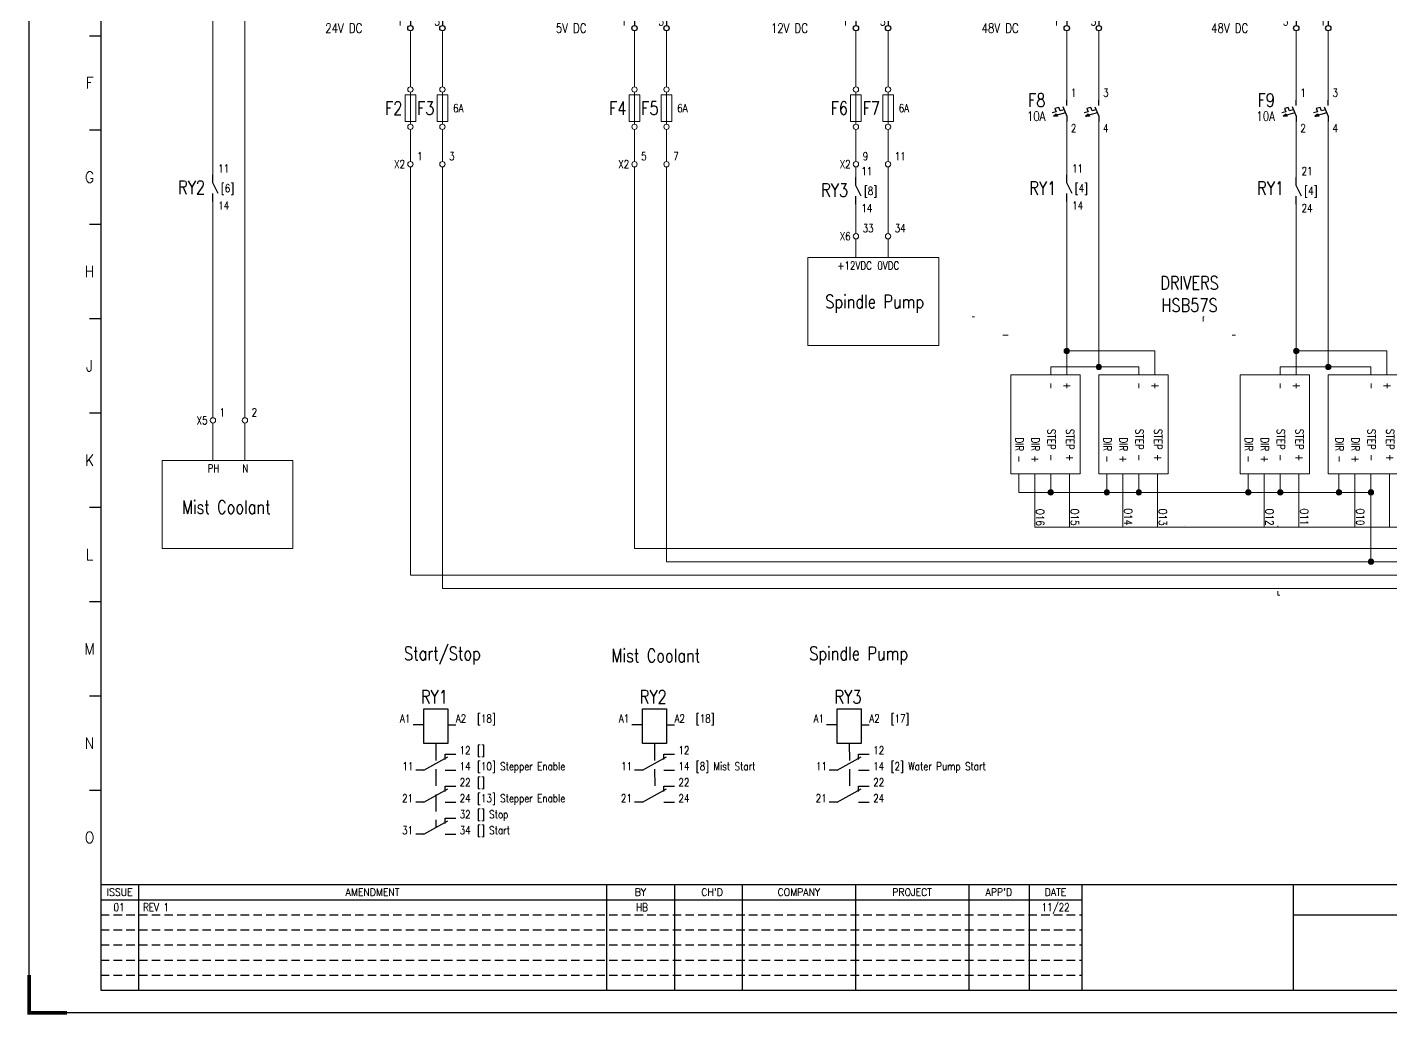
# Model space of a CAD drawing. Header units: millimetres. Extents: x -28 to 759, y -49 to 508.
# Drawn here: x -28 to 483, y -49 to 321 of the extents above; entities that cross this region are included whole.
import ezdxf
from ezdxf.enums import TextEntityAlignment as Align

# ---------------------------------------------------------------- set-up
doc = ezdxf.new("R2010")
doc.units = ezdxf.units.MM
for name, pattern in [('ACAD_ISO03W100', [30, 12, -18]), ('HIDDEN', [9.525, 6.35, -3.175]), ('HIDDEN2', [4.7625, 3.175, -1.5875])]:
    doc.linetypes.add(name, pattern=pattern)
for name, color, linetype in [('BORDER', 7, 'Continuous'), ('Devices', 3, 'Continuous'), ('Layer1', 3, 'Continuous'), ('Layer3', 3, 'Continuous'), ('Layer4', 4, 'Continuous'), ('Text', 4, 'Continuous')]:
    doc.layers.add(name, color=color, linetype=linetype)
doc.layers.add('Layer2', color=4, linetype='Continuous', lineweight=20)
doc.layers.add('PDF3_Solid Fills', color=7, linetype='Continuous', true_color=0x060808)
doc.layers.add('PDF4_Solid Fills', color=7, linetype='Continuous', true_color=0x060808)
doc.styles.add('ROMANS', font='romans.shx', dxfattribs={"width": 0.9, "height": 3})
doc.styles.add('S30', font='romans', dxfattribs={"width": 0.8, "height": 3})
doc.styles.add('S35', font='romans.shx', dxfattribs={"width": 0.8, "height": 3.5})
doc.styles.add('S50', font='romans', dxfattribs={"width": 0.8, "height": 5})
doc.styles.add('SIMPLEX', font='SIMPLEX.shx', dxfattribs={"width": 0.8, "height": 1.5})
pattern_1 = [(0, (0, 0), (0, 6.985), [5.08, -1.905]), (90, (0, 0), (-6.985, 4e-16), [5.08, -1.905])]

# ---------------------------------------------------------------- blocks, each defined once
blk = doc.blocks.new('PBA BLOCK 2')
at = {"layer": 'BORDER', "color": 4, "linetype": 'Continuous'}
for p, q in [((7, 6), (7, 561.76)), ((33.87, 549.03), (33.87, 14.48)), ((33.87, 54.08), (783.36, 54.08)), ((48.01, 54.08), (48.01, 14.48)), ((223.36, 54.08), (223.36, 14.48)), ((248.82, 54.08), (248.82, 14.48)), ((274.27, 54.08), (274.27, 14.48)), ((316.7, 54.08), (316.7, 14.48)), ((359.12, 54.08), (359.12, 14.48)), ((381.75, 54.08), (381.75, 14.48)), ((401.55, 54.08), (401.55, 14.48)), ((480.74, 54.08), (480.74, 14.48)), ((33.87, 48.42), (401.55, 48.42)), ((480.74, 42.77), (636.29, 42.77)), ((33.87, 14.48), (783.36, 14.48)), ((791.85, 6), (7, 6))]:
    blk.add_line(p, q, dxfattribs=at)
at = {"layer": 'BORDER', "color": 9, "linetype": 'Continuous'}
for p, q in [((29.63, 372.26), (33.87, 372.26)), ((29.63, 336.91), (33.87, 336.91)), ((29.63, 301.56), (33.87, 301.56)), ((29.63, 266.2), (33.87, 266.2)), ((29.63, 230.85), (33.87, 230.85)), ((29.63, 195.49), (33.87, 195.49)), ((29.63, 160.14), (33.87, 160.14)), ((29.63, 124.79), (33.87, 124.79)), ((29.63, 89.43), (33.87, 89.43))]:
    blk.add_line(p, q, dxfattribs=at)
at = {"layer": 'BORDER', "color": 9, "linetype": 'HIDDEN2'}
for p, q in [((33.87, 42.77), (401.55, 42.77)), ((33.87, 37.11), (401.55, 37.11)), ((33.87, 31.45), (401.55, 31.45)), ((33.87, 25.8), (401.55, 25.8)), ((33.87, 20.14), (401.55, 20.14))]:
    blk.add_line(p, q, dxfattribs=at)
at = {"layer": 'BORDER', "color": 9, "linetype": 'Continuous', "const_width": 1.41}
blk.add_lwpolyline([(7, 20.14), (7, 6), (21.14, 6)], dxfattribs=at)
at = {"linetype": 'HIDDEN', "width": 0.8}
for tag, height, style, p in [('ISSUE_1', 3, 'S30', (40.69, 45.57)), ('BY_1', 3, 'S30', (236.69, 45.57)), ('CHD_1', 3, 'S30', (262.69, 45.57)), ('COMPANY_1', 3, 'S30', (295.69, 45.57)), ('PROJECT_1', 3, 'S30', (338.69, 45.57)), ('APPD_1', 3, 'S30', (370.69, 45.57)), ('DATE_1', 3, 'S30', (391.69, 45.57)), ('TITLE', 5, 'S50', (555.69, 48.22)), ('ISSUE_2', 3, 'S30', (41.03, 39.92)), ('BY_2', 3, 'S30', (236.69, 39.87)), ('CHD_2', 3, 'S30', (262.69, 39.87)), ('COMPANY_2', 3, 'S30', (295.69, 39.87)), ('PROJECT_2', 3, 'S30', (338.69, 39.87)), ('APPD_2', 3, 'S30', (370.69, 39.87)), ('DATE_2', 3, 'S30', (391.69, 39.87)), ('ISSUE_3', 3, 'S30', (41.03, 34.22)), ('BY_3', 3, 'S30', (236.69, 34.21)), ('CHD_3', 3, 'S30', (262.69, 34.21)), ('COMPANY_3', 3, 'S30', (295.69, 34.21)), ('PROJECT_3', 3, 'S30', (338.69, 34.21)), ('APPD_3', 3, 'S30', (370.69, 34.21)), ('DATE_3', 3, 'S30', (391.69, 34.21)), ('ISSUE_4', 3, 'S30', (41.03, 28.52)), ('BY_4', 3, 'S30', (236.69, 28.55)), ('CHD_4', 3, 'S30', (262.69, 28.55)), ('COMPANY_4', 3, 'S30', (295.69, 28.55)), ('PROJECT_4', 3, 'S30', (338.69, 28.55)), ('APPD_4', 3, 'S30', (370.69, 28.55)), ('DATE_4', 3, 'S30', (391.69, 28.55)), ('ISSUE_5', 3, 'S30', (41.03, 22.82)), ('BY_5', 3, 'S30', (236.69, 22.89)), ('CHD_5', 3, 'S30', (262.69, 22.89)), ('COMPANY_5', 3, 'S30', (295.69, 22.89)), ('PROJECT_5', 3, 'S30', (338.69, 22.89)), ('APPD_5', 3, 'S30', (370.69, 22.89)), ('DATE_5', 3, 'S30', (391.69, 22.89)), ('ISSUE_6', 3, 'S30', (41.03, 17.12)), ('BY_6', 3, 'S30', (236.69, 17.23)), ('CHD_6', 3, 'S30', (262.69, 17.23)), ('COMPANY_6', 3, 'S30', (295.69, 17.23)), ('PROJECT_6', 3, 'S30', (338.69, 17.23)), ('APPD_6', 3, 'S30', (370.69, 17.23)), ('DATE_6', 3, 'S30', (391.69, 17.23))]:
    blk.add_attdef(tag, text='', height=height, dxfattribs=dict(at, style=style)).set_placement(p, align=Align.MIDDLE_CENTER)
at = {"linetype": 'HIDDEN', "style": 'S30', "width": 0.8}
for tag, p in [('AMMENDMENT_1', (49.69, 45.57)), ('AMMENDMENT_2', (49.69, 39.87)), ('AMMENDMENT_3', (49.69, 34.26)), ('AMMENDMENT_4', (49.69, 28.6)), ('AMMENDMENT_5', (49.69, 22.95)), ('AMMENDMENT_6', (49.69, 17.29))]:
    blk.add_attdef(tag, text='', height=3, dxfattribs=at).set_placement(p, align=Align.MIDDLE_LEFT)
at = {"linetype": 'HIDDEN', "style": 'S35', "width": 0.8}
for tag, p in [('JOB_NO.', (681, 45.83)), ('DRAWING_NUMBER', (681, 36.83)), ('MANUFACTURER', (681, 28.83))]:
    blk.add_attdef(tag, text='', height=3.5, dxfattribs=at).set_placement(p, align=Align.BOTTOM_LEFT)
for tag, p in [('SUBTITLE_1', (555.69, 37.22)), ('SUBTITLE_2', (555.69, 30.22)), ('SUBTITLE_3', (555.69, 23.22))]:
    blk.add_attdef(tag, text='', height=3.5, dxfattribs=at).set_placement(p, align=Align.MIDDLE)
at = {"linetype": 'HIDDEN', "style": 'S50', "width": 0.8}
blk.add_attdef('01', (774.69, 19.22), '', height=5, dxfattribs=at)
at = {"layer": 'BORDER', "color": 9, "linetype": 'Continuous', "style": 'ROMANS', "width": 0.9}
for s, p in [('F', (29.63, 354.59)), ('G', (29.63, 319.23)), ('H', (29.63, 283.88)), ('J', (29.63, 248.53)), ('K', (29.63, 213.17)), ('L', (29.63, 177.82)), ('M', (29.63, 142.46)), ('N', (29.63, 107.11)), ('O', (29.63, 71.76))]:
    blk.add_text(s, height=4.24, dxfattribs=at).set_placement(p, align=Align.MIDDLE)
for s, p in [('ISSUE', (40.94, 49.84)), ('AMENDMENT', (135.69, 49.84))]:
    blk.add_text(s, height=2.828, dxfattribs=at).set_placement(p, align=Align.CENTER)
at = {"layer": 'BORDER', "color": 9, "linetype": 'HIDDEN', "style": 'ROMANS', "width": 0.9}
for s, p in [('BY', (236.09, 49.84)), ("CH'D", (262.96, 49.84)), ('COMPANY', (295.48, 49.84)), ('PROJECT', (337.91, 49.84)), ("APP'D", (370.43, 49.84)), ('DATE', (391.65, 49.84))]:
    blk.add_text(s, height=2.828, dxfattribs=at).set_placement(p, align=Align.CENTER)
blk = doc.blocks.new('*U22')
at = {"layer": 'Devices', "linetype": 'Continuous'}
for p, q in [((0, -15), (0, -1)), ((12, -1), (12, -15)), ((24, -45), (-12, -15)), ((24, -30), (30, -30)), ((30, -30), (30, -42)), ((6, -39.87), (-3, -39.87)), ((0, -42.87), (-3, -42.87)), ((0, -45), (0, -59)), ((6, -42.87), (3, -42.87)), ((12, -45), (12, -59)), ((25, -42), (35, -42)), ((27, -45), (33, -45)), ((29, -48), (31, -48))]:
    blk.add_line(p, q, dxfattribs=at)
blk.add_lwpolyline([(-12, -15), (24, -15), (24, -45), (-12, -45)], close=True, dxfattribs=at)
at = {"layer": 'Devices'}
blk.add_lwpolyline([(8, -21, -0.867295), (15, -21, 0.867295), (22, -21, -0.477072)], format="xyb", dxfattribs=at)
at = {"layer": 'Devices', "linetype": 'Continuous'}
for centre in [(0, 0), (12, 0), (0, -60), (12, -60)]:
    blk.add_circle(centre, 1, dxfattribs=at)
at = {"style": 'SIMPLEX', "width": 0.8}
for tag, p in [('3', (-5, -2)), ('2', (8, -2)), ('V+', (1, -14)), ('V-', (13, -14)), ('+', (2, -49)), ('-', (14, -49)), ('5', (-5, -59)), ('1', (9, -59))]:
    blk.add_attdef(tag, p, '', height=3, dxfattribs=at)
at = {"layer": 'Text', "linetype": 'Continuous', "style": 'SIMPLEX', "width": 0.8}
for tag, height, p in [('INPUT', 3.5, (-18, 0)), ('NAME', 5, (-18, -27)), ('POWER', 3.5, (-18, -33)), ('OUTPUT', 3.5, (-18, -60))]:
    blk.add_attdef(tag, text='', height=height, dxfattribs=at).set_placement(p, align=Align.MIDDLE_RIGHT)
blk = doc.blocks.new('*U6')
at = {"layer": 'Layer4'}
for p, q in [((0, -2), (0, 0)), ((12, -2), (12, 0))]:
    blk.add_line(p, q, dxfattribs=at)
for points in [[(-0.99, -3.57), (-2.48, -3.97), (-2.98, -2.78), (-4.46, -3.17), (-3.97, -4.36), (-5.45, -4.76)], [(-0.5, -4.76), (-4.96, -5.95), (-3.97, -5.16), (-3.47, -5.95), (-4.96, -5.95)], [(-1.49, -2.38), (0, -5.95), (0, -7.14), (0, -8)], [(10.94, -3.57), (9.45, -3.97), (8.96, -2.78), (7.47, -3.17), (7.97, -4.36), (6.48, -4.76)], [(11.44, -4.76), (6.98, -5.95), (7.97, -5.16), (8.46, -5.95), (6.98, -5.95), (7.47, -5.95), (7.47, -5.55), (8.46, -5.55)], [(10.51, -2.45), (12, -6.02), (12, -7.21), (12, -8)], [(-4.46, -5.55), (-3.97, -5.55), (-3.97, -5.95)]]:
    blk.add_lwpolyline(points, dxfattribs=at)
at = {"linetype": 'ACAD_ISO03W100', "style": 'SIMPLEX', "width": 0.8}
for tag, height, p in [('NAME', 5, (-8, 0)), ('RATING', 3.5, (-8, -6))]:
    blk.add_attdef(tag, text='', height=height, dxfattribs=at).set_placement(p, align=Align.MIDDLE_RIGHT)
at = {"layer": 'Layer3', "style": 'SIMPLEX', "width": 0.8}
for s, p in [('1', (1.53, 1.29)), ('3', (13.58, 1.29)), ('2', (1.53, -12.03)), ('4', (13.58, -12.03))]:
    blk.add_text(s, height=3, dxfattribs=at).set_placement(p)
blk = doc.blocks.new('Fuse')
for p, q in [((0, -1), (0, 0)), ((0, -15), (0, -3)), ((0, -17), (0, -18))]:
    blk.add_line(p, q)
blk.add_lwpolyline([(-2, -4), (2, -4), (2, -14), (-2, -14)], close=True)
for centre in [(0, -2), (0, -16)]:
    blk.add_circle(centre, 1)
at = {"style": 'SIMPLEX', "width": 0.8}
blk.add_attdef('NAME', text='', height=5, dxfattribs=at).set_placement((-4, -9), align=Align.MIDDLE_RIGHT)
blk.add_attdef('RATING', text='', height=3, dxfattribs=at).set_placement((4, -9), align=Align.MIDDLE_LEFT)
blk = doc.blocks.new('Terminal Block')
at = {"layer": 'Layer2'}
blk.add_circle((0, 0), 1, dxfattribs=at)
at = {"style": 'SIMPLEX', "width": 0.8}
blk.add_attdef('NAME', text='', height=3, dxfattribs=at).set_placement((-2, 0), align=Align.MIDDLE_RIGHT)
blk.add_attdef('TERMINAL', text='', height=3, dxfattribs=at).set_placement((2.5, 3), align=Align.MIDDLE_LEFT)
blk = doc.blocks.new('Link')
at = {"layer": 'Layer2'}
blk.add_circle((0, 0), 1, dxfattribs=at)
blk = doc.blocks.new('Dot')
h = blk.add_hatch()
h.set_pattern_fill('ANGLE', color=256)
h.set_pattern_definition(pattern_1)
edge = h.paths.add_edge_path()
edge.add_arc((0, 0), 1, 0, 360)
h = blk.add_hatch()
h.set_pattern_fill('ANGLE', color=256)
h.set_pattern_definition(pattern_1)
edge = h.paths.add_edge_path()
edge.add_arc((0, 0), 1, 0, 360)
h = blk.add_hatch(color=256)
h.dxf.hatch_style = 1
edge = h.paths.add_edge_path()
edge.add_arc((0, 0), 1, 0, 360)
at = {"layer": 'Layer2'}
h = blk.add_hatch(dxfattribs=at)
h.set_pattern_fill('ANGLE', color=256)
h.set_pattern_definition([(0, (-143, -446), (0, 6.985), [5.08, -1.905]), (90, (-143, -446), (-6.985, 4e-16), [5.08, -1.905])])
edge = h.paths.add_edge_path()
edge.add_arc((0, 0), 1, 0, 360)
edge = h.paths.add_edge_path()
edge.add_arc((-12, -35), 1, 0, 360)
blk.add_blockref('Link', (0, 0), dxfattribs=at)
blk = doc.blocks.new('RELAY 2 POLE 2')
at = {"layer": 'Devices'}
for p, q in [((4, 2), (0, 2)), ((13, 2), (16, 2)), ((4, -15), (13, -10)), ((4, -27), (13, -22))]:
    blk.add_line(p, q, dxfattribs=at)
at = {"layer": 'Devices', "linetype": 'HIDDEN'}
blk.add_line((8.5, -5), (8.57, -21.71), dxfattribs=at)
at = {"layer": 'Devices', "linetype": 'Continuous'}
for p, q in [((12, -9), (16, -9)), ((12, -11), (12, -9)), ((4, -15), (1, -15)), ((12, -15), (16, -15)), ((12, -21), (16, -21)), ((12, -23), (12, -21)), ((4, -27), (1, -27)), ((12, -27), (16, -27))]:
    blk.add_line(p, q, dxfattribs=at)
blk.add_lwpolyline([(13, 8), (13, -5), (4, -5), (4, 8)], close=True, dxfattribs=at)
at = {"layer": 'Text', "style": 'SIMPLEX', "width": 0.8}
for tag, height, p in [('NAME', 5, (8, 10)), ('1NC', 3, (19.52, -9)), ('1NO', 3, (19.52, -15)), ('2NC', 3, (19.52, -21)), ('2NO', 3, (19.52, -27))]:
    blk.add_attdef(tag, text='', height=height, dxfattribs=at).set_placement(p, align=Align.CENTER)
blk.add_attdef('TERM1', text='', height=3, dxfattribs=at).set_placement((-1, 2), align=Align.BOTTOM_RIGHT)
for tag, p in [('TERM2', (16, 2)), ('REF1', (24, 2))]:
    blk.add_attdef(tag, text='', height=3, dxfattribs=at).set_placement(p, align=Align.BOTTOM_LEFT)
for tag, p in [('REF2', (24, -9)), ('REF3', (24, -15)), ('REF4', (24, -21)), ('REF5', (24, -27))]:
    blk.add_attdef(tag, p, '', height=3, dxfattribs=at)
for tag, p in [('1C', (0.1, -13.5)), ('2C', (0, -25.5))]:
    blk.add_attdef(tag, text='', height=3, dxfattribs=at).set_placement(p, align=Align.MIDDLE_RIGHT)
blk = doc.blocks.new('Contact NO vertical')
at = {"layer": 'Layer4'}
for p, q in [((0, -3), (0, 0)), ((2, -7), (0, -3)), ((0, -10), (0, -7))]:
    blk.add_line(p, q, dxfattribs=at)
at = {"linetype": 'ACAD_ISO03W100', "style": 'SIMPLEX', "width": 0.8}
blk.add_attdef('NAME', text='', height=5, dxfattribs=at).set_placement((-15, -8), align=Align.BOTTOM_CENTER)
blk.add_attdef('REF', text='', height=3, dxfattribs=at).set_placement((3, -5), align=Align.MIDDLE_LEFT)
at = {"layer": 'Layer1', "linetype": 'ACAD_ISO03W100', "style": 'SIMPLEX', "width": 0.8}
blk.add_attdef('1NO', text='', height=3, dxfattribs=at).set_placement((2, 0), align=Align.BOTTOM_LEFT)
blk.add_attdef('2NO', text='', height=3, dxfattribs=at).set_placement((2, -10), align=Align.TOP_LEFT)
blk = doc.blocks.new('MCB 2 Ph')
at = {"layer": 'Layer4'}
for p, q in [((0, -2), (0, 0)), ((12, -2), (12, 0))]:
    blk.add_line(p, q, dxfattribs=at)
for points in [[(-0.99, -3.57), (-2.48, -3.97), (-2.98, -2.78), (-4.46, -3.17), (-3.97, -4.36), (-5.45, -4.76)], [(-0.5, -4.76), (-4.96, -5.95), (-3.97, -5.16), (-3.47, -5.95), (-4.96, -5.95)], [(-1.49, -2.38), (0, -5.95), (0, -7.14), (0, -8)], [(10.94, -3.57), (9.45, -3.97), (8.96, -2.78), (7.47, -3.17), (7.97, -4.36), (6.48, -4.76)], [(11.44, -4.76), (6.98, -5.95), (7.97, -5.16), (8.46, -5.95), (6.98, -5.95), (7.47, -5.95), (7.47, -5.55), (8.46, -5.55)], [(10.51, -2.45), (12, -6.02), (12, -7.21), (12, -8)], [(-4.46, -5.55), (-3.97, -5.55), (-3.97, -5.95)]]:
    blk.add_lwpolyline(points, dxfattribs=at)
at = {"linetype": 'ACAD_ISO03W100', "style": 'SIMPLEX', "width": 0.8}
for tag, height, p in [('NAME', 5, (-8, 0)), ('RATING', 3.5, (-8, -6))]:
    blk.add_attdef(tag, text='', height=height, dxfattribs=at).set_placement(p, align=Align.MIDDLE_RIGHT)
at = {"layer": 'Layer3', "style": 'SIMPLEX', "width": 0.8}
for s, p in [('1', (1.53, 1.29)), ('3', (13.58, 1.29)), ('2', (1.53, -12.03)), ('4', (13.58, -12.03))]:
    blk.add_text(s, height=3, dxfattribs=at).set_placement(p)
blk = doc.blocks.new('Relay 3NONC')
at = {"layer": 'Devices'}
for p, q in [((4, 0), (0, 0)), ((13, 0), (16, 0)), ((4, -17), (13, -12)), ((4, -29), (13, -24)), ((4, -41), (13, -36))]:
    blk.add_line(p, q, dxfattribs=at)
at = {"layer": 'Devices', "linetype": 'HIDDEN'}
blk.add_line((8.5, -7), (8.5, -38.5), dxfattribs=at)
at = {"layer": 'Devices', "linetype": 'Continuous'}
for p, q in [((12, -11), (16, -11)), ((12, -13), (12, -11)), ((4, -17), (1, -17)), ((12, -17), (16, -17)), ((12, -23), (16, -23)), ((12, -25), (12, -23)), ((4, -29), (1, -29)), ((12, -29), (16, -29)), ((12, -35), (16, -35)), ((12, -37), (12, -35)), ((4, -41), (1, -41)), ((12, -41), (16, -41))]:
    blk.add_line(p, q, dxfattribs=at)
blk.add_lwpolyline([(13, 6), (13, -7), (4, -7), (4, 6)], close=True, dxfattribs=at)
at = {"layer": 'Text', "style": 'SIMPLEX', "width": 0.8}
for tag, height, p in [('NAME', 5, (8, 8)), ('1NC', 3, (19.52, -11)), ('1NO', 3, (19.52, -17)), ('2NC', 3, (19.52, -23)), ('2NO', 3, (19.52, -29)), ('3NC', 3, (19.52, -35)), ('3NO', 3, (19.52, -41))]:
    blk.add_attdef(tag, text='', height=height, dxfattribs=at).set_placement(p, align=Align.CENTER)
blk.add_attdef('TERM1', text='', height=3, dxfattribs=at).set_placement((-1, 0), align=Align.BOTTOM_RIGHT)
for tag, p in [('TERM2', (16, 0)), ('REF1', (24, 0))]:
    blk.add_attdef(tag, text='', height=3, dxfattribs=at).set_placement(p, align=Align.BOTTOM_LEFT)
for tag, p in [('REF2', (24, -11)), ('REF3', (24, -17)), ('REF4', (24, -23)), ('REF5', (24, -29)), ('REF6', (24, -35)), ('REF7', (24, -41))]:
    blk.add_attdef(tag, p, '', height=3, dxfattribs=at)
for tag, p in [('1C', (0.1, -15.5)), ('2C', (0, -27.5)), ('3C', (0, -39.5))]:
    blk.add_attdef(tag, text='', height=3, dxfattribs=at).set_placement(p, align=Align.MIDDLE_RIGHT)

msp = doc.modelspace()

# ---------------------------------------------------------------- hatches: boundary and pattern name
at = {"layer": 'PDF3_Solid Fills', "linetype": 'ACAD_ISO03W100', "transparency": 33554559}
h = msp.add_hatch(color=7, dxfattribs=at)
h.paths.add_polyline_path([(1.25, 10.27, 0.011799), (1.25, 10.29)], flags=0)
h.paths.add_polyline_path([(1.25, 10.29, 0.006877), (1.25, 10.29)], flags=0)
h.paths.add_polyline_path([(1.25, 10.29, 0.004447), (1.26, 10.29)], flags=0)
h.paths.add_polyline_path([(1.26, 10.29, 0.006505), (1.28, 10.29)], flags=0)
h.paths.add_polyline_path([(1.28, 10.29, 0.011303), (1.28, 10.29)], flags=0)
h.paths.add_polyline_path([(1.28, 10.29), (1.28, 10.28)], flags=0)
h.paths.add_polyline_path([(1.28, 10.28, 0.019276), (1.28, 10.27)], flags=0)
h.paths.add_polyline_path([(1.28, 10.27, 0.00564), (1.26, 10.27)], flags=0)
h.paths.add_polyline_path([(1.26, 10.27, 0.005069), (1.25, 10.27)], flags=0)
h.paths.add_polyline_path([(1.24, 10.18, 0.006054), (1.24, 10.19)], flags=0)
h.paths.add_polyline_path([(1.24, 10.19, 0.00902), (1.24, 10.21)], flags=0)
h.paths.add_polyline_path([(1.24, 10.21, 0.005682), (1.25, 10.23)], flags=0)
h.paths.add_polyline_path([(1.25, 10.23, 0.004883), (1.25, 10.26)], flags=0)
h.paths.add_polyline_path([(1.25, 10.26, 0.003634), (1.26, 10.26)], flags=0)
h.paths.add_polyline_path([(1.26, 10.26, 0.00347), (1.28, 10.26)], flags=0)
h.paths.add_polyline_path([(1.28, 10.26, 0.009029), (1.28, 10.24)], flags=0)
h.paths.add_polyline_path([(1.28, 10.24, 0.009495), (1.28, 10.21)], flags=0)
h.paths.add_polyline_path([(1.28, 10.21, 0.002879), (1.28, 10.18)], flags=0)
h.paths.add_polyline_path([(1.28, 10.18, 0.003484), (1.26, 10.18)], flags=0)
h.paths.add_polyline_path([(1.26, 10.18, 0.002881), (1.24, 10.18)], flags=0)
at = {"layer": 'PDF4_Solid Fills', "linetype": 'ACAD_ISO03W100', "transparency": 33554559}
h = msp.add_hatch(color=7, dxfattribs=at)
h.paths.add_polyline_path([(1.25, 10.27, 0.011799), (1.25, 10.29)], flags=0)
h.paths.add_polyline_path([(1.25, 10.29, 0.006877), (1.25, 10.29)], flags=0)
h.paths.add_polyline_path([(1.25, 10.29, 0.004447), (1.26, 10.29)], flags=0)
h.paths.add_polyline_path([(1.26, 10.29, 0.006505), (1.28, 10.29)], flags=0)
h.paths.add_polyline_path([(1.28, 10.29, 0.011303), (1.28, 10.29)], flags=0)
h.paths.add_polyline_path([(1.28, 10.29), (1.28, 10.28)], flags=0)
h.paths.add_polyline_path([(1.28, 10.28, 0.019276), (1.28, 10.27)], flags=0)
h.paths.add_polyline_path([(1.28, 10.27, 0.00564), (1.26, 10.27)], flags=0)
h.paths.add_polyline_path([(1.26, 10.27, 0.005069), (1.25, 10.27)], flags=0)
h.paths.add_polyline_path([(1.24, 10.18, 0.006054), (1.24, 10.19)], flags=0)
h.paths.add_polyline_path([(1.24, 10.19, 0.00902), (1.24, 10.21)], flags=0)
h.paths.add_polyline_path([(1.24, 10.21, 0.005682), (1.25, 10.23)], flags=0)
h.paths.add_polyline_path([(1.25, 10.23, 0.004883), (1.25, 10.26)], flags=0)
h.paths.add_polyline_path([(1.25, 10.26, 0.003634), (1.26, 10.26)], flags=0)
h.paths.add_polyline_path([(1.26, 10.26, 0.00347), (1.28, 10.26)], flags=0)
h.paths.add_polyline_path([(1.28, 10.26, 0.009029), (1.28, 10.24)], flags=0)
h.paths.add_polyline_path([(1.28, 10.24, 0.009495), (1.28, 10.21)], flags=0)
h.paths.add_polyline_path([(1.28, 10.21, 0.002879), (1.28, 10.18)], flags=0)
h.paths.add_polyline_path([(1.28, 10.18, 0.003484), (1.26, 10.18)], flags=0)
h.paths.add_polyline_path([(1.26, 10.18, 0.002881), (1.24, 10.18)], flags=0)

# ---------------------------------------------------------------- linework, layer by layer
at = {"layer": 'Layer2'}
for p, q in [((54, 427), (54, 175)), ((42, 412), (42, 266)), ((116, 299), (116, 319.75)), ((128, 299), (128, 319.75)), ((200, 299), (200, 320)), ((212, 299), (212, 320)), ((283, 320), (283, 299)), ((295, 300), (295, 320)), ((362, 320), (362, 294)), ((374, 320), (374, 294)), ((448, 320), (448, 294)), ((460, 320), (460, 294)), ((116, 282), (116, 271)), ((128, 282), (128, 271)), ((200, 282), (200, 271)), ((212, 282), (212, 271)), ((283, 282), (283, 271)), ((295, 282), (295, 271)), ((362, 286), (362, 266)), ((374, 194), (374, 286)), ((448, 286), (448, 265)), ((460, 286), (460, 194)), ((116, 116), (116, 269)), ((128, 111), (128, 269)), ((200, 126), (200, 269)), ((212, 121), (212, 269)), ((283, 269), (283, 265)), ((295, 269), (295, 244)), ((42, 256), (42, 175)), ((362, 258), (362, 191)), ((283, 244), (283, 255)), ((448, 255), (448, 191)), ((283, 242), (283, 235)), ((295, 242), (295, 235)), ((362, 200), (395, 200)), ((395, 200), (395, 191)), ((482, 200), (448, 200)), ((482, 200), (482, 191)), ((356, 194), (356, 191)), ((356, 194), (389, 194)), ((389, 194), (389, 191)), ((442, 194), (442, 191)), ((476, 194), (442, 194)), ((476, 191), (476, 194)), ((476, 194), (476, 194)), ((42, 173), (42, 159)), ((54, 173), (54, 159)), ((344, 147), (344, 154)), ((350, 154), (350, 134)), ((356, 154), (356, 147)), ((363, 134), (363, 154)), ((377, 154), (377, 147)), ((383, 134), (383, 154)), ((389, 154), (389, 147)), ((396, 134), (396, 154)), ((430, 154), (430, 147)), ((436, 134), (436, 154)), ((442, 154), (442, 147)), ((449, 134), (449, 154)), ((464, 154), (464, 147)), ((470, 134), (470, 154)), ((476, 121), (476, 154)), ((483, 134), (483, 154)), ((476, 147), (344, 147)), ((350, 134), (513, 134)), ((350, 134), (350, 134)), ((200, 126), (590, 126)), ((212, 121), (590, 121)), ((116, 116), (590, 116)), ((590, 111), (128, 111))]:
    msp.add_line(p, q, dxfattribs=at)
for points in [[(265, 235), (314, 235), (314, 202), (265, 202)], [(367, 154), (367, 191), (341, 191), (341, 154)], [(400, 154), (400, 191), (374, 191), (374, 154)], [(453, 154), (453, 191), (427, 191), (427, 154)], [(486, 154), (486, 191), (460, 191), (460, 154)], [(23, 159), (72, 159), (72, 126), (23, 126)]]:
    msp.add_lwpolyline(points, close=True, dxfattribs=at)

# ---------------------------------------------------------------- block references
ref = msp.add_blockref('PBA BLOCK 2', (-33.87, -54.08))
ref.add_attrib('ISSUE_1', '01', dxfattribs={"linetype": 'HIDDEN', "height": 3, "style": 'S30', "width": 0.8}).set_placement((6.82, -8.51), align=Align.MIDDLE_CENTER)
ref.add_attrib('AMMENDMENT_1', 'REV 1', dxfattribs={"linetype": 'HIDDEN', "height": 3, "style": 'S30', "width": 0.8}).set_placement((15.82, -8.51), align=Align.MIDDLE_LEFT)
ref.add_attrib('BY_1', 'HB', dxfattribs={"linetype": 'HIDDEN', "height": 3, "style": 'S30', "width": 0.8}).set_placement((202.82, -8.51), align=Align.MIDDLE_CENTER)
ref.add_attrib('DATE_1', '11/22', dxfattribs={"linetype": 'HIDDEN', "height": 3, "style": 'S30', "width": 0.8}).set_placement((357.82, -8.51), align=Align.MIDDLE_CENTER)
for name, p, values in [('*U22', (116, 381), {'1': '5', '5': '1', '-': '-', '+': '+', 'V-': 'V-', 'V+': 'V+', '2': '2', '3': '3', 'NAME': 'PSU1', 'INPUT': '230V AC', 'OUTPUT': '24V DC', 'POWER': '120W'}), ('*U22', (200, 381), {'1': '5', '5': '1', '-': '-', '+': '+', 'V-': 'V-', 'V+': 'V+', '2': '2', '3': '3', 'NAME': 'PSU2', 'INPUT': '230V', 'OUTPUT': '5V DC', 'POWER': '60W'}), ('*U22', (283, 381), {'1': '5', '5': '1', '-': '-', '+': '+', 'V-': 'V-', 'V+': 'V+', '2': '2', '3': '3', 'NAME': 'PSU3', 'INPUT': '230V', 'OUTPUT': '12V DC', 'POWER': '120W'}), ('*U22', (362, 381), {'1': '5', '5': '1', '-': '-', '+': '+', 'V-': 'V-', 'V+': 'V+', '2': '2', '3': '3', 'NAME': 'PSU4', 'INPUT': '230V', 'OUTPUT': '48V DC', 'POWER': '480W'}), ('*U22', (448, 381), {'1': '1', '5': '5', '-': '-', '+': '+', 'V-': 'V-', 'V+': 'V+', '2': '2', '3': '3', 'NAME': 'PSU5', 'INPUT': '230V', 'OUTPUT': '48V DC', 'POWER': '480W'}), ('*U6', (362, 294), {'RATING': '10A', 'NAME': 'F8'}), ('MCB 2 Ph', (448, 294), {'RATING': '10A', 'NAME': 'F9'}), ('Terminal Block', (116, 270), {'NAME': 'X2', 'TERMINAL': '1'}), ('Terminal Block', (200, 270), {'NAME': 'X2', 'TERMINAL': '5'}), ('Terminal Block', (283, 270), {'NAME': 'X2', 'TERMINAL': '9'}), ('Terminal Block', (283, 243), {'NAME': 'X6', 'TERMINAL': '33'}), ('Terminal Block', (42, 174), {'NAME': 'X5', 'TERMINAL': '1'}), ('Relay 3NONC', (117, 59.83), {'REF7': '[] Start', 'REF6': '[] Stop', '3NO': '34', '3NC': '32', '3C': '31', 'NAME': 'RY1', 'TERM1': 'A1', 'TERM2': 'A2', '1C': '11', '1NC': '12', '1NO': '14', '2C': '21', '2NC': '22', '2NO': '24', 'REF1': '[18]', 'REF2': '[]', 'REF3': '[10] Stepper Enable', 'REF4': '[]', 'REF5': '[13] Stepper Enable'})]:
    msp.add_blockref(name, p, dxfattribs=at).add_auto_attribs(values)
ref = msp.add_blockref('Fuse', (116, 300), dxfattribs=at)
ref.add_attrib('NAME', 'F2', dxfattribs={"layer": '0', "height": 5, "style": 'SIMPLEX', "width": 0.8}).set_placement((113, 291), align=Align.MIDDLE_RIGHT)
ref = msp.add_blockref('Fuse', (128, 300), dxfattribs=at)
ref.add_attrib('NAME', 'F3', dxfattribs={"layer": '0', "height": 5, "style": 'SIMPLEX', "width": 0.8}).set_placement((125, 291), align=Align.MIDDLE_RIGHT)
ref.add_attrib('RATING', '6A', dxfattribs={"layer": '0', "height": 3, "style": 'SIMPLEX', "width": 0.8}).set_placement((132, 291), align=Align.MIDDLE_LEFT)
ref = msp.add_blockref('Fuse', (200, 300), dxfattribs=at)
ref.add_attrib('NAME', 'F4', dxfattribs={"layer": '0', "height": 5, "style": 'SIMPLEX', "width": 0.8}).set_placement((197, 291), align=Align.MIDDLE_RIGHT)
ref = msp.add_blockref('Fuse', (212, 300), dxfattribs=at)
ref.add_attrib('NAME', 'F5', dxfattribs={"layer": '0', "height": 5, "style": 'SIMPLEX', "width": 0.8}).set_placement((209, 291), align=Align.MIDDLE_RIGHT)
ref.add_attrib('RATING', '6A', dxfattribs={"layer": '0', "height": 3, "style": 'SIMPLEX', "width": 0.8}).set_placement((216, 291), align=Align.MIDDLE_LEFT)
ref = msp.add_blockref('Fuse', (283, 300), dxfattribs=at)
ref.add_attrib('NAME', 'F6', dxfattribs={"layer": '0', "height": 5, "style": 'SIMPLEX', "width": 0.8}).set_placement((280, 291), align=Align.MIDDLE_RIGHT)
ref = msp.add_blockref('Fuse', (295, 300), dxfattribs=at)
ref.add_attrib('NAME', 'F7', dxfattribs={"layer": '0', "height": 5, "style": 'SIMPLEX', "width": 0.8}).set_placement((292, 291), align=Align.MIDDLE_RIGHT)
ref.add_attrib('RATING', '6A', dxfattribs={"layer": '0', "height": 3, "style": 'SIMPLEX', "width": 0.8}).set_placement((299, 291), align=Align.MIDDLE_LEFT)
ref = msp.add_blockref('Terminal Block', (128, 270), dxfattribs=at)
ref.add_attrib('TERMINAL', '3', dxfattribs={"layer": '0', "height": 3, "style": 'SIMPLEX', "width": 0.8}).set_placement((130.5, 273), align=Align.MIDDLE_LEFT)
ref = msp.add_blockref('Terminal Block', (212, 270), dxfattribs=at)
ref.add_attrib('TERMINAL', '7', dxfattribs={"layer": '0', "height": 3, "style": 'SIMPLEX', "width": 0.8}).set_placement((214.5, 273), align=Align.MIDDLE_LEFT)
ref = msp.add_blockref('Terminal Block', (295, 270), dxfattribs=at)
ref.add_attrib('TERMINAL', '11', dxfattribs={"layer": '0', "height": 3, "style": 'SIMPLEX', "width": 0.8}).set_placement((297.5, 273), align=Align.MIDDLE_LEFT)
ref = msp.add_blockref('Contact NO vertical', (42, 266), dxfattribs=at)
ref.add_attrib('REF', '[6]', dxfattribs={"layer": '0', "linetype": 'ACAD_ISO03W100', "height": 3, "style": 'SIMPLEX', "width": 0.8}).set_placement((45, 261), align=Align.MIDDLE_LEFT)
ref.add_attrib('2NO', '14', dxfattribs={"layer": 'Layer1', "linetype": 'ACAD_ISO03W100', "height": 3, "style": 'SIMPLEX', "width": 0.8}).set_placement((44, 256), align=Align.TOP_LEFT)
ref.add_attrib('1NO', '11', dxfattribs={"layer": 'Layer1', "linetype": 'ACAD_ISO03W100', "height": 3, "style": 'SIMPLEX', "width": 0.8}).set_placement((44, 266), align=Align.BOTTOM_LEFT)
ref.add_attrib('NAME', 'RY2', dxfattribs={"layer": '0', "linetype": 'ACAD_ISO03W100', "height": 5, "style": 'SIMPLEX', "width": 0.8}).set_placement((34, 257.33), align=Align.BOTTOM_CENTER)
ref = msp.add_blockref('Contact NO vertical', (283, 265), dxfattribs=at)
ref.add_attrib('REF', '[8]', dxfattribs={"layer": '0', "linetype": 'ACAD_ISO03W100', "height": 3, "style": 'SIMPLEX', "width": 0.8}).set_placement((286, 260), align=Align.MIDDLE_LEFT)
ref.add_attrib('2NO', '14', dxfattribs={"layer": 'Layer1', "linetype": 'ACAD_ISO03W100', "height": 3, "style": 'SIMPLEX', "width": 0.8}).set_placement((285, 255), align=Align.TOP_LEFT)
ref.add_attrib('1NO', '11', dxfattribs={"layer": 'Layer1', "linetype": 'ACAD_ISO03W100', "height": 3, "style": 'SIMPLEX', "width": 0.8}).set_placement((285, 265), align=Align.BOTTOM_LEFT)
ref.add_attrib('NAME', 'RY3', dxfattribs={"layer": '0', "linetype": 'ACAD_ISO03W100', "height": 5, "style": 'SIMPLEX', "width": 0.8}).set_placement((275, 256.33), align=Align.BOTTOM_CENTER)
ref = msp.add_blockref('Contact NO vertical', (362, 266), dxfattribs=at)
ref.add_attrib('REF', '[4]', dxfattribs={"layer": '0', "linetype": 'ACAD_ISO03W100', "height": 3, "style": 'SIMPLEX', "width": 0.8}).set_placement((365, 261), align=Align.MIDDLE_LEFT)
ref.add_attrib('2NO', '14', dxfattribs={"layer": 'Layer1', "linetype": 'ACAD_ISO03W100', "height": 3, "style": 'SIMPLEX', "width": 0.8}).set_placement((364, 256), align=Align.TOP_LEFT)
ref.add_attrib('1NO', '11', dxfattribs={"layer": 'Layer1', "linetype": 'ACAD_ISO03W100', "height": 3, "style": 'SIMPLEX', "width": 0.8}).set_placement((364, 266), align=Align.BOTTOM_LEFT)
ref.add_attrib('NAME', 'RY1', dxfattribs={"layer": '0', "linetype": 'ACAD_ISO03W100', "height": 5, "style": 'SIMPLEX', "width": 0.8}).set_placement((353, 257), align=Align.BOTTOM_CENTER)
ref = msp.add_blockref('Contact NO vertical', (448, 265), dxfattribs=at)
ref.add_attrib('REF', '[4]', dxfattribs={"layer": '0', "linetype": 'ACAD_ISO03W100', "height": 3, "style": 'SIMPLEX', "width": 0.8}).set_placement((451, 260), align=Align.MIDDLE_LEFT)
ref.add_attrib('2NO', '24', dxfattribs={"layer": 'Layer1', "linetype": 'ACAD_ISO03W100', "height": 3, "style": 'SIMPLEX', "width": 0.8}).set_placement((450, 255), align=Align.TOP_LEFT)
ref.add_attrib('1NO', '21', dxfattribs={"layer": 'Layer1', "linetype": 'ACAD_ISO03W100', "height": 3, "style": 'SIMPLEX', "width": 0.8}).set_placement((450, 265), align=Align.BOTTOM_LEFT)
ref.add_attrib('NAME', 'RY1', dxfattribs={"layer": '0', "linetype": 'ACAD_ISO03W100', "height": 5, "style": 'SIMPLEX', "width": 0.8}).set_placement((438.38, 257), align=Align.BOTTOM_CENTER)
ref = msp.add_blockref('Terminal Block', (295, 243), dxfattribs=at)
ref.add_attrib('TERMINAL', '34', dxfattribs={"layer": '0', "height": 3, "style": 'SIMPLEX', "width": 0.8}).set_placement((297.5, 246), align=Align.MIDDLE_LEFT)
at = {"layer": 'Layer2', "rotation": 270}
for p in [(362, 200), (448, 200), (374, 194), (460, 194)]:
    msp.add_blockref('Dot', p, dxfattribs=at)
at = {"layer": 'Layer2'}
ref = msp.add_blockref('Terminal Block', (54, 174), dxfattribs=at)
ref.add_attrib('TERMINAL', '2', dxfattribs={"layer": '0', "height": 3, "style": 'SIMPLEX', "width": 0.8}).set_placement((56.5, 177), align=Align.MIDDLE_LEFT)
at = {"layer": 'Layer2', "xscale": -1, "rotation": 270}
for p in [(356, 147), (377, 147), (389, 147), (430, 147), (442, 147), (464, 147), (476, 147), (476, 121)]:
    msp.add_blockref('Dot', p, dxfattribs=at)
at = {"layer": 'Layer2'}
ref = msp.add_blockref('RELAY 2 POLE 2', (199, 57.83), dxfattribs=at)
ref.add_attrib('NAME', 'RY2', dxfattribs={"layer": 'Text', "height": 5, "style": 'SIMPLEX', "width": 0.8}).set_placement((207, 67.83), align=Align.CENTER)
ref.add_attrib('TERM1', 'A1', dxfattribs={"layer": 'Text', "height": 3, "style": 'SIMPLEX', "width": 0.8}).set_placement((198, 59.83), align=Align.BOTTOM_RIGHT)
ref.add_attrib('TERM2', 'A2', dxfattribs={"layer": 'Text', "height": 3, "style": 'SIMPLEX', "width": 0.8}).set_placement((215, 59.83), align=Align.BOTTOM_LEFT)
ref.add_attrib('1C', '11', dxfattribs={"layer": 'Text', "height": 3, "style": 'SIMPLEX', "width": 0.8}).set_placement((199.1, 44.33), align=Align.MIDDLE_RIGHT)
ref.add_attrib('1NC', '12', dxfattribs={"layer": 'Text', "height": 3, "style": 'SIMPLEX', "width": 0.8}).set_placement((218.52, 48.83), align=Align.CENTER)
ref.add_attrib('1NO', '14', dxfattribs={"layer": 'Text', "height": 3, "style": 'SIMPLEX', "width": 0.8}).set_placement((218.52, 42.83), align=Align.CENTER)
ref.add_attrib('2C', '21', dxfattribs={"layer": 'Text', "height": 3, "style": 'SIMPLEX', "width": 0.8}).set_placement((199, 32.33), align=Align.MIDDLE_RIGHT)
ref.add_attrib('2NC', '22', dxfattribs={"layer": 'Text', "height": 3, "style": 'SIMPLEX', "width": 0.8}).set_placement((218.52, 36.83), align=Align.CENTER)
ref.add_attrib('2NO', '24', dxfattribs={"layer": 'Text', "height": 3, "style": 'SIMPLEX', "width": 0.8}).set_placement((218.52, 30.83), align=Align.CENTER)
ref.add_attrib('REF1', '[18]', dxfattribs={"layer": 'Text', "height": 3, "style": 'SIMPLEX', "width": 0.8}).set_placement((223, 59.83), align=Align.BOTTOM_LEFT)
ref.add_attrib('REF3', '[8] Mist Start', (223, 42.83), dxfattribs={"layer": 'Text', "height": 3, "style": 'SIMPLEX', "width": 0.8})
ref = msp.add_blockref('RELAY 2 POLE 2', (272, 57.83), dxfattribs=at)
ref.add_attrib('NAME', 'RY3', dxfattribs={"layer": 'Text', "height": 5, "style": 'SIMPLEX', "width": 0.8}).set_placement((280, 67.83), align=Align.CENTER)
ref.add_attrib('TERM1', 'A1', dxfattribs={"layer": 'Text', "height": 3, "style": 'SIMPLEX', "width": 0.8}).set_placement((271, 59.83), align=Align.BOTTOM_RIGHT)
ref.add_attrib('TERM2', 'A2', dxfattribs={"layer": 'Text', "height": 3, "style": 'SIMPLEX', "width": 0.8}).set_placement((288, 59.83), align=Align.BOTTOM_LEFT)
ref.add_attrib('1C', '11', dxfattribs={"layer": 'Text', "height": 3, "style": 'SIMPLEX', "width": 0.8}).set_placement((272.1, 44.33), align=Align.MIDDLE_RIGHT)
ref.add_attrib('1NC', '12', dxfattribs={"layer": 'Text', "height": 3, "style": 'SIMPLEX', "width": 0.8}).set_placement((291.52, 48.83), align=Align.CENTER)
ref.add_attrib('1NO', '14', dxfattribs={"layer": 'Text', "height": 3, "style": 'SIMPLEX', "width": 0.8}).set_placement((291.52, 42.83), align=Align.CENTER)
ref.add_attrib('2C', '21', dxfattribs={"layer": 'Text', "height": 3, "style": 'SIMPLEX', "width": 0.8}).set_placement((272, 32.33), align=Align.MIDDLE_RIGHT)
ref.add_attrib('2NC', '22', dxfattribs={"layer": 'Text', "height": 3, "style": 'SIMPLEX', "width": 0.8}).set_placement((291.52, 36.83), align=Align.CENTER)
ref.add_attrib('2NO', '24', dxfattribs={"layer": 'Text', "height": 3, "style": 'SIMPLEX', "width": 0.8}).set_placement((291.52, 30.83), align=Align.CENTER)
ref.add_attrib('REF1', '[17]', dxfattribs={"layer": 'Text', "height": 3, "style": 'SIMPLEX', "width": 0.8}).set_placement((296, 59.83), align=Align.BOTTOM_LEFT)
ref.add_attrib('REF3', '[2] Water Pump Start', (296, 42.83), dxfattribs={"layer": 'Text', "height": 3, "style": 'SIMPLEX', "width": 0.8})

# ---------------------------------------------------------------- texts
at = {"layer": 'Layer3', "style": 'SIMPLEX', "width": 0.8}
for s, p in [('+12VDC', (276, 232)), ('0VDC', (291, 232)), ('PH', (40, 156)), ('N', (53, 156))]:
    msp.add_text(s, height=3, dxfattribs=at).set_placement(p, align=Align.MIDDLE_LEFT)
for s, p in [('-', (356.24, 185.6)), ('+', (362.24, 185.6)), ('-', (389.24, 185.6)), ('+', (395.24, 185.6)), ('-', (442.24, 185.6)), ('+', (448.24, 185.6)), ('-', (476.24, 185.6)), ('+', (482.24, 185.6))]:
    msp.add_text(s, height=3, rotation=270, dxfattribs=at).set_placement(p, align=Align.MIDDLE_RIGHT)
for s, p in [('STEP -', (356.24, 170.8)), ('STEP +', (363.24, 170.8)), ('STEP -', (389.24, 170.8)), ('STEP +', (396.24, 170.8)), ('STEP -', (442.24, 170.8)), ('STEP +', (449.24, 170.8)), ('STEP -', (476.24, 170.8)), ('STEP +', (483.24, 170.8)), ('DIR -', (344.24, 167.6)), ('DIR +', (350.24, 167.6)), ('DIR -', (377.24, 167.6)), ('DIR +', (383.24, 167.6)), ('DIR -', (430.24, 167.6)), ('DIR +', (436.24, 167.6)), ('DIR -', (464.24, 167.6)), ('DIR +', (470.24, 167.6)), ('O16', (352, 140.83)), ('O15', (365, 140.94)), ('O14', (385, 141.06)), ('O13', (398, 140.94)), ('O12', (438, 140.94)), ('O11', (451, 141)), ('O10', (472, 141))]:
    msp.add_text(s, height=3, rotation=270, dxfattribs=at).set_placement(p, align=Align.MIDDLE_LEFT)
at = {"layer": 'Layer3', "char_height": 5, "style": 'SIMPLEX'}
for s, insert, attachment_point in [('DRIVERS\\PHSB57S', (408, 228), 2), ('Spindle Pump', (290, 221), 2), ('Mist Coolant', (47, 144), 2), ('Start/Stop', (128, 85.83), 5), ('Mist Coolant', (208, 85.83), 5), ('Spindle Pump', (284, 85.83), 5)]:
    msp.add_mtext_dynamic_manual_height_columns(s, width=59.875, gutter_width=7.5, heights=[0], dxfattribs=dict(at, insert=insert, attachment_point=attachment_point))

doc.saveas('drawing.dxf')
